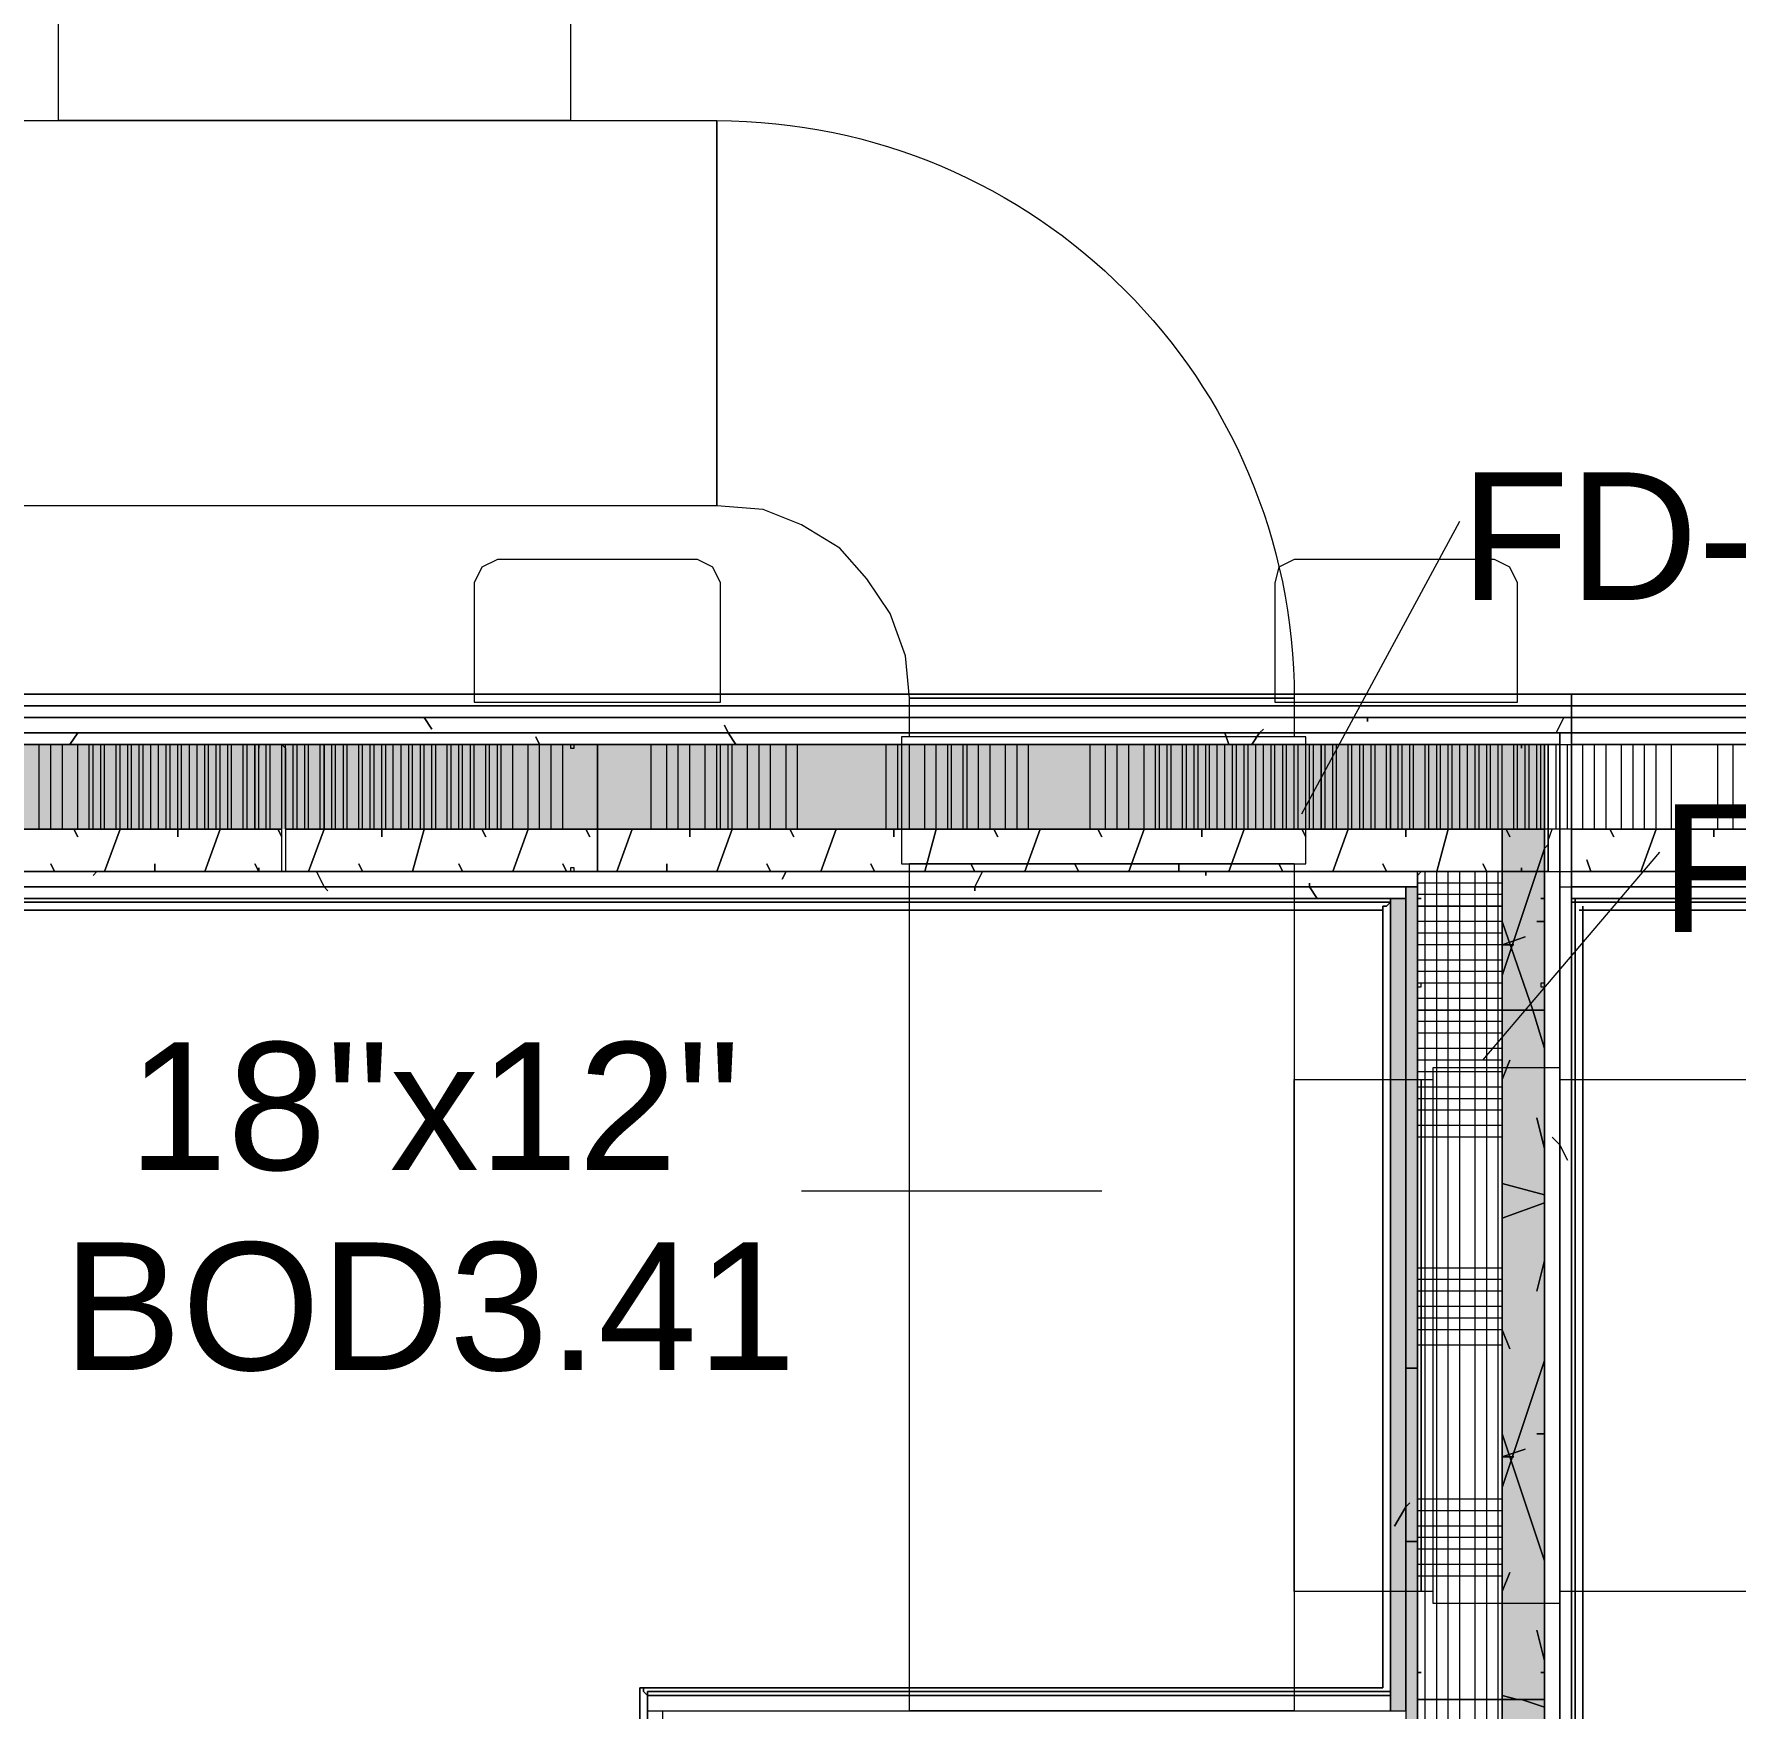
# Model space of a CAD drawing. Header units: metres. Extents: x -2 to 237, y -8 to 52.
# Drawn here: x 10.892 to 12.92, y 25.183 to 27.178 of the extents above; entities that cross this region are included whole.
import ezdxf

# ---------------------------------------------------------------- set-up
doc = ezdxf.new("R2010")
doc.units = ezdxf.units.M
doc.layers.add('HVAC - Ductos', color=5, linetype='Continuous', lineweight=0)
doc.layers.add('PDF2_Text', color=7, linetype='Continuous', lineweight=0)
doc.layers.add('PDF2_Geometry', color=7, linetype='Continuous', lineweight=0, true_color=0xaaaaaa)
doc.layers.add('PDF2_Solid Fills', color=7, linetype='Continuous', lineweight=0, true_color=0xffffff)
doc.styles.add('PDF Helvetica', font='')
doc.styles.get('PDF Helvetica').set_extended_font_data('Helvetica')

msp = doc.modelspace()

# ---------------------------------------------------------------- hatches: boundary and pattern name
at = {"layer": 'PDF2_Solid Fills', "lineweight": 0, "transparency": 33554559}
for points in [[(4.6336, 26.2305), (12.6916, 26.2305), (12.6916, 26.3314), (4.6336, 26.3314)], [(4.6336, 26.2305), (12.6916, 26.2305), (12.6916, 26.3314), (4.6336, 26.3314)], [(12.6412, 23.4512), (12.6917, 23.4512), (12.6917, 26.2305), (12.6412, 26.2305), (12.6412, 23.9649), (12.6458, 23.9649), (12.6412, 23.5521)]]:
    msp.add_hatch(color=256, dxfattribs=at).paths.add_polyline_path(points)
h = msp.add_hatch(color=256, dxfattribs=at)
h.paths.add_polyline_path([(12.5403, 25.1665), (12.5403, 26.1617), (12.5266, 26.1617), (12.5266, 25.1665)])
h.paths.add_polyline_path([(12.5403, 25.0381), (12.5266, 25.0381), (12.5266, 23.5705), (12.5403, 23.5705)])
h = msp.add_hatch(color=256, dxfattribs=at)
h.paths.add_polyline_path([(12.5082, 25.1803), (12.5265, 25.1803), (12.5265, 26.148), (12.5082, 26.148)])
h.paths.add_polyline_path([(12.5265, 25.0381), (12.5128, 25.0381), (12.5082, 25.0152), (12.5082, 23.5888), (12.5265, 23.5888)])

# ---------------------------------------------------------------- linework, layer by layer
at = {"layer": 'HVAC - Ductos', "lineweight": 0}
for points in [[(6.1791, 31.2204), (10.7654, 31.2204), (10.7654, 31.8303), (10.7654, 31.2204), (10.926, 31.2204), (10.926, 31.8303), (10.9214, 31.8303), (10.9214, 31.8946), (11.5313, 31.8946), (11.5313, 27.2257), (11.5313, 27.0744), (10.9214, 27.0744), (10.9214, 27.2257), (11.5313, 27.2257), (10.9214, 27.2257), (10.9214, 31.2204), (10.926, 31.2204), (10.926, 31.8303), (10.7654, 31.8303), (6.1791, 31.8303)], [(12.4027, 26.2488), (12.5907, 26.5974)], [(11.935, 26.3405), (11.935, 26.3865), (12.3935, 26.3865), (12.3935, 26.3405)], [(12.6183, 25.9553), (12.8292, 26.203)], [(11.935, 26.1892), (12.3935, 26.1892), (11.935, 26.1892)], [(12.1642, 25.7994), (11.8065, 25.7994)]]:
    msp.add_lwpolyline(points, dxfattribs=at)
for points in [[(11.7056, 26.6157), (7.3303, 26.6157), (7.3303, 27.0744), (11.7056, 27.0744)], [(12.4073, 26.3405), (11.9258, 26.3405), (11.9258, 26.1892), (12.4073, 26.1892)], [(12.3935, 26.1892), (12.3935, 25.1803), (11.935, 25.1803), (11.935, 26.1892)], [(12.3935, 25.9324), (12.5449, 25.9324), (12.5449, 25.3224), (12.3935, 25.3224)], [(12.5586, 25.3224), (12.5449, 25.3224), (12.5449, 25.9324), (12.5586, 25.9324)], [(12.71, 25.3086), (12.71, 25.9461), (12.5586, 25.9461), (12.5586, 25.3086)], [(14.8426, 25.3224), (12.71, 25.3224), (12.71, 25.9324), (14.8426, 25.9324)]]:
    msp.add_lwpolyline(points, close=True, dxfattribs=at)
msp.add_lwpolyline([(12.3935, 26.3865), (11.935, 26.3865), (11.9304, 26.4369), (11.912, 26.4873), (11.8844, 26.5286), (11.8524, 26.5653), (11.8065, 26.5928), (11.7607, 26.6111), (11.7056, 26.6157), (11.7056, 27.0744, -0.413371)], format="xyb", close=True, dxfattribs=at)
at = {"layer": 'PDF2_Geometry', "lineweight": 0}
for points in [[(4.4639, 26.148), (4.4593, 26.148), (4.4639, 26.148), (12.5266, 26.148), (12.5266, 26.1617), (4.4639, 26.1617), (4.4639, 26.18), (4.4639, 31.1699), (4.4639, 33.353), (4.4639, 33.5364), (4.4639, 33.5547), (5.5692, 33.5547), (5.7985, 33.5547)], [(17.1312, 33.5685), (15.1407, 33.5685), (14.251, 33.5685), (6.2571, 33.5685), (6.2571, 33.353), (14.251, 33.353), (14.9252, 33.353), (14.9252, 32.7292), (14.9252, 31.5139), (13.3154, 31.5139), (13.3154, 31.2983), (13.3154, 27.9687), (13.3154, 27.7532), (14.9252, 27.7532), (14.9252, 26.3635), (12.7237, 26.3635), (4.6611, 26.3635), (4.6611, 31.1699), (4.6336, 31.1699), (4.4822, 31.1699), (4.6336, 31.1699), (4.6611, 31.1699), (4.6611, 33.353), (5.5416, 33.353)], [(5.7985, 33.3713), (5.5692, 33.3713), (4.6473, 33.3713), (4.6473, 33.353), (4.6473, 31.1699), (4.6473, 26.3451), (4.6611, 26.3451), (12.6917, 26.3451), (12.71, 26.3451)], [(12.7237, 26.3635), (13.4484, 26.3635), (12.7237, 26.3635), (14.9252, 26.3635), (14.9389, 26.3635), (14.9389, 27.7715), (14.9252, 27.7715), (13.3337, 27.7715), (13.3337, 27.7852), (13.3337, 27.9687), (13.3337, 31.2983), (13.3337, 31.4818), (13.3337, 31.4956), (14.9252, 31.4956), (14.9389, 31.4956), (14.9389, 32.7292), (14.9389, 33.353), (14.9389, 33.3713), (14.251, 33.3713), (6.2571, 33.3713)], [(4.6611, 26.3314), (12.6917, 26.3314), (12.6917, 26.18), (12.6917, 23.4008), (12.71, 23.4008), (12.71, 26.3314), (12.6962, 26.3314), (12.71, 26.3314), (12.7237, 26.3314), (14.9252, 26.3314), (14.9573, 26.3314), (15.0077, 26.3314), (15.0077, 26.3635), (15.0077, 26.4552), (15.0077, 26.8588), (15.0077, 27.267), (15.0077, 27.6706), (15.0077, 27.8357), (14.9573, 27.8357), (14.9389, 27.8357), (14.9252, 27.8357), (14.8243, 27.8357), (14.8243, 27.9366)], [(6.6607, 26.3773), (12.7237, 26.3773), (6.6607, 26.3773), (12.7237, 26.3773), (6.6607, 26.3773), (12.7237, 26.3773), (6.6607, 26.3773), (12.7237, 26.3773), (12.7237, 26.3819), (12.7237, 26.3865), (12.7237, 26.3911), (12.7237, 26.3865), (12.7237, 26.3819), (12.7237, 26.3773), (13.4438, 26.3773), (12.7237, 26.3773), (13.4438, 26.3773), (12.7237, 26.3773), (13.4438, 26.3773), (12.7237, 26.3773), (13.4438, 26.3773), (12.7237, 26.3773), (13.4438, 26.3773), (12.7237, 26.3773), (13.4438, 26.3773), (12.7237, 26.3773), (13.4438, 26.3773), (12.7237, 26.3773), (10.7425, 26.3773), (12.7237, 26.3773), (10.7425, 26.3773), (12.7237, 26.3773), (10.7425, 26.3773), (12.7237, 26.3773), (12.7237, 26.3635), (6.6607, 26.3635), (12.7237, 26.3635), (12.6962, 26.3635), (12.7237, 26.3635), (12.71, 26.3635), (12.6917, 26.3635), (4.6611, 26.3635)], [(12.7237, 26.3635), (12.7237, 26.3773), (6.6607, 26.3773)], [(12.7237, 26.3635), (4.6611, 26.3635), (12.7237, 26.3635)], [(14.9252, 26.3635), (13.8382, 26.3635), (14.9252, 26.3635), (14.9389, 26.3635), (14.9389, 26.3451), (14.9252, 26.3451), (12.7237, 26.3451)], [(12.7237, 23.3732), (12.7237, 26.3635), (12.7237, 23.3732)], [(12.7237, 26.3635), (15.1407, 26.3635), (12.7237, 26.3635)], [(12.6412, 24.7813), (12.6412, 24.373), (12.6412, 23.9649), (12.6412, 23.5567), (12.6412, 23.5888), (12.6412, 23.9649), (12.6412, 24.373), (12.6412, 24.7813), (12.6412, 24.373), (12.6412, 23.9649), (12.6412, 23.5521), (12.6412, 23.4512), (12.6917, 23.4512), (12.6917, 26.18), (12.6917, 26.2305), (12.6412, 26.2305), (11.5634, 26.2305), (11.1919, 26.2305), (11.5634, 26.2305), (12.6917, 26.2305), (12.6917, 26.3314), (4.6336, 26.3314), (4.6336, 26.2305), (4.6336, 26.3314)], [(10.0683, 26.2305), (10.4398, 26.2305), (10.8159, 26.2305), (11.1874, 26.2305), (10.8159, 26.2305), (10.4398, 26.2305), (10.0683, 26.2305), (10.4398, 26.2305), (10.8159, 26.2305), (11.1874, 26.2305), (11.1874, 26.3314)], [(10.8984, 26.2305), (10.8984, 26.3314)], [(10.9122, 26.2305), (10.9122, 26.3314)], [(10.926, 26.2305), (10.926, 26.3314)], [(10.9443, 26.2305), (10.9443, 26.3314)], [(10.958, 26.2305), (10.958, 26.3314)], [(10.9626, 26.2305), (10.9626, 26.3314)], [(10.9718, 26.2305), (10.9718, 26.3314)], [(10.9764, 26.2305), (10.9764, 26.3314)], [(10.9902, 26.2305), (10.9902, 26.3314)], [(10.9948, 26.2305), (10.9948, 26.3314)], [(11.0039, 26.2305), (11.0039, 26.3314)], [(11.0085, 26.2305), (11.0085, 26.3314)], [(11.0177, 26.2305), (11.0177, 26.3314)], [(11.0222, 26.2305), (11.0222, 26.3314)], [(11.0314, 26.2305), (11.0314, 26.3314)], [(11.0406, 26.2305), (11.0406, 26.3314)], [(11.0497, 26.2305), (11.0497, 26.3314)], [(11.0543, 26.2305), (11.0543, 26.3314)], [(11.0635, 26.2305), (11.0635, 26.3314)], [(11.0681, 26.2305), (11.0681, 26.3314)], [(11.0773, 26.2305), (11.0773, 26.3314)], [(11.0865, 26.2305), (11.0865, 26.3314)], [(11.0957, 26.2305), (11.0957, 26.3314)], [(11.1002, 26.2305), (11.1002, 26.3314)], [(11.1094, 26.2305), (11.1094, 26.3314)], [(11.1139, 26.2305), (11.1139, 26.3314)], [(11.1231, 26.2305), (11.1231, 26.3314)], [(11.1277, 26.2305), (11.1277, 26.3314)], [(11.1415, 26.2305), (11.1415, 26.3314)], [(11.1461, 26.2305), (11.1461, 26.3314)], [(11.1599, 26.2305), (11.1599, 26.3314)], [(11.169, 26.2305), (11.169, 26.3314)], [(11.1736, 26.2305), (11.1736, 26.3314)], [(13.0631, 26.2305), (12.7237, 26.2305), (12.6962, 26.2305), (12.6917, 26.2305), (12.6412, 26.2305), (11.5634, 26.2305), (11.1919, 26.2305), (11.1919, 26.3314)], [(11.2011, 26.2305), (11.2011, 26.3314)], [(11.2057, 26.2305), (11.2057, 26.3314)], [(11.2148, 26.2305), (11.2148, 26.3314)], [(11.2194, 26.2305), (11.2194, 26.3314)], [(11.2332, 26.2305), (11.2332, 26.3314)], [(11.247, 26.2305), (11.247, 26.3314)], [(11.2516, 26.2305), (11.2516, 26.3314)], [(11.2608, 26.2305), (11.2608, 26.3314)], [(11.2653, 26.2305), (11.2653, 26.3314)], [(11.2791, 26.2305), (11.2791, 26.3314)], [(11.2836, 26.2305), (11.2836, 26.3314)], [(11.2928, 26.2305), (11.2928, 26.3314)], [(11.2974, 26.2305), (11.2974, 26.3314)], [(11.3066, 26.2305), (11.3066, 26.3314)], [(11.3112, 26.2305), (11.3112, 26.3314)], [(11.3203, 26.2305), (11.3203, 26.3314)], [(11.3295, 26.2305), (11.3295, 26.3314)], [(11.3387, 26.2305), (11.3387, 26.3314)], [(11.3433, 26.2305), (11.3433, 26.3314)], [(11.3525, 26.2305), (11.3525, 26.3314)], [(11.3571, 26.2305), (11.3571, 26.3314)], [(11.3662, 26.2305), (11.3662, 26.3314)], [(11.3708, 26.2305), (11.3708, 26.3314)], [(11.3846, 26.2305), (11.3846, 26.3314)], [(11.3891, 26.2305), (11.3891, 26.3314)], [(11.3983, 26.2305), (11.3983, 26.3314)], [(11.4029, 26.2305), (11.4029, 26.3314)], [(11.4121, 26.2305), (11.4121, 26.3314)], [(11.4167, 26.2305), (11.4167, 26.3314)], [(11.4305, 26.2305), (11.4305, 26.3314)], [(11.435, 26.2305), (11.435, 26.3314)], [(11.4442, 26.2305), (11.4442, 26.3314)], [(11.4488, 26.2305), (11.4488, 26.3314)], [(11.4625, 26.2305), (11.4625, 26.3314)], [(11.4809, 26.2305), (11.4809, 26.3314)], [(11.4946, 26.2305), (11.4946, 26.3314)], [(11.5084, 26.2305), (11.5084, 26.3314)], [(11.5222, 26.2305), (11.5222, 26.3314)], [(11.6276, 26.2305), (11.6276, 26.3314)], [(11.646, 26.2305), (11.646, 26.3314)], [(11.6598, 26.2305), (11.6598, 26.3314)], [(11.6735, 26.2305), (11.6735, 26.3314)], [(11.6919, 26.2305), (11.6919, 26.3314)], [(11.7056, 26.2305), (11.7056, 26.3314)], [(11.7102, 26.2305), (11.7102, 26.3314)], [(11.7193, 26.2305), (11.7193, 26.3314)], [(11.7239, 26.2305), (11.7239, 26.3314)], [(11.7423, 26.2305), (11.7423, 26.3314)], [(11.7561, 26.2305), (11.7561, 26.3314)], [(11.7698, 26.2305), (11.7698, 26.3314)], [(11.7881, 26.2305), (11.7881, 26.3314)], [(11.8019, 26.2305), (11.8019, 26.3314)], [(11.9074, 26.2305), (11.9074, 26.3314)], [(11.9212, 26.2305), (11.9212, 26.3314)], [(11.935, 26.2305), (11.935, 26.3314)], [(11.9533, 26.2305), (11.9533, 26.3314)], [(11.967, 26.2305), (11.967, 26.3314)], [(11.9808, 26.2305), (11.9808, 26.3314)], [(11.9854, 26.2305), (11.9854, 26.3314)], [(11.9991, 26.2305), (11.9991, 26.3314)], [(12.0037, 26.2305), (12.0037, 26.3314)], [(12.0175, 26.2305), (12.0175, 26.3314)], [(12.0312, 26.2305), (12.0312, 26.3314)], [(12.0495, 26.2305), (12.0495, 26.3314)], [(12.0633, 26.2305), (12.0633, 26.3314)], [(12.0771, 26.2305), (12.0771, 26.3314)], [(12.1504, 26.2305), (12.1504, 26.3314)], [(12.1688, 26.2305), (12.1688, 26.3314)], [(12.1826, 26.2305), (12.1826, 26.3314)], [(12.1964, 26.2305), (12.1964, 26.3314)], [(12.2147, 26.2305), (12.2147, 26.3314)], [(12.2284, 26.2305), (12.2284, 26.3314)], [(12.233, 26.2305), (12.233, 26.3314)], [(12.2422, 26.2305), (12.2422, 26.3314)], [(12.2468, 26.2305), (12.2468, 26.3314)], [(12.2606, 26.2305), (12.2606, 26.3314)], [(12.2651, 26.2305), (12.2651, 26.3314)], [(12.2743, 26.2305), (12.2743, 26.3314)], [(12.2789, 26.2305), (12.2789, 26.3314)], [(12.2881, 26.2305), (12.2881, 26.3314)], [(12.2926, 26.2305), (12.2926, 26.3314)], [(12.3018, 26.2305), (12.3018, 26.3314)], [(12.311, 26.2305), (12.311, 26.3314)], [(12.3201, 26.2305), (12.3201, 26.3314)], [(12.3247, 26.2305), (12.3247, 26.3314)], [(12.3339, 26.2305), (12.3339, 26.3314)], [(12.3385, 26.2305), (12.3385, 26.3314)], [(12.3477, 26.2305), (12.3477, 26.3314)], [(12.3569, 26.2305), (12.3569, 26.3314)], [(12.3661, 26.2305), (12.3661, 26.3314)], [(12.3706, 26.2305), (12.3706, 26.3314)], [(12.3798, 26.2305), (12.3798, 26.3314)], [(12.3844, 26.2305), (12.3844, 26.3314)], [(12.3935, 26.2305), (12.3935, 26.3314)], [(12.3981, 26.2305), (12.3981, 26.3314)], [(12.4119, 26.2305), (12.4119, 26.3314)], [(12.4165, 26.2305), (12.4165, 26.3314)], [(12.4302, 26.2305), (12.4302, 26.3314)], [(12.4394, 26.2305), (12.4394, 26.3314)], [(12.444, 26.2305), (12.444, 26.3314)], [(12.4578, 26.2305), (12.4578, 26.3314)], [(12.4623, 26.2305), (12.4623, 26.3314)], [(12.4715, 26.2305), (12.4715, 26.3314)], [(12.4761, 26.2305), (12.4761, 26.3314)], [(12.4853, 26.2305), (12.4853, 26.3314)], [(12.4898, 26.2305), (12.4898, 26.3314)], [(12.5036, 26.2305), (12.5036, 26.3314)], [(12.5174, 26.2305), (12.5174, 26.3314)], [(12.522, 26.2305), (12.522, 26.3314)], [(12.5312, 26.2305), (12.5312, 26.3314)], [(12.5357, 26.2305), (12.5357, 26.3314)], [(12.5495, 26.2305), (12.5495, 26.3314)], [(12.554, 26.2305), (12.554, 26.3314)], [(12.5632, 26.2305), (12.5632, 26.3314)], [(12.5678, 26.2305), (12.5678, 26.3314)], [(12.577, 26.2305), (12.577, 26.3314)], [(12.5816, 26.2305), (12.5816, 26.3314)], [(12.5907, 26.2305), (12.5907, 26.3314)], [(12.5999, 26.2305), (12.5999, 26.3314)], [(12.6091, 26.2305), (12.6091, 26.3314)], [(12.6137, 26.2305), (12.6137, 26.3314)], [(12.6229, 26.2305), (12.6229, 26.3314)], [(12.6275, 26.2305), (12.6275, 26.3314)], [(12.6366, 26.2305), (12.6366, 26.3314)], [(12.6917, 26.2305), (12.6412, 26.2305), (12.6412, 26.3314)], [(12.655, 26.2305), (12.655, 26.3314)], [(12.6595, 26.2305), (12.6595, 26.3314)], [(12.6687, 26.2305), (12.6687, 26.3314)], [(12.6733, 26.2305), (12.6733, 26.3314)], [(12.6825, 26.2305), (12.6825, 26.3314)], [(12.6871, 26.2305), (12.6871, 26.3314)], [(12.7054, 26.2305), (12.7054, 26.3314)], [(12.7192, 26.2305), (12.7192, 26.3314)], [(15.0582, 26.3314), (12.7237, 26.3314), (12.7237, 26.2305), (13.0631, 26.2305)], [(12.7375, 26.2305), (12.7375, 26.3314)], [(12.7513, 26.2305), (12.7513, 26.3314)], [(12.765, 26.2305), (12.765, 26.3314)], [(12.7834, 26.2305), (12.7834, 26.3314)], [(12.7971, 26.2305), (12.7971, 26.3314)], [(12.8109, 26.2305), (12.8109, 26.3314)], [(12.8246, 26.2305), (12.8246, 26.3314)], [(12.843, 26.2305), (12.843, 26.3314)], [(12.898, 26.2305), (12.898, 26.3314)], [(12.9164, 26.2305), (12.9164, 26.3314)], [(12.6412, 24.7858), (12.6412, 25.194), (12.6412, 26.0149), (12.6412, 26.18), (12.6412, 26.2305)], [(13.0631, 26.2305), (12.7237, 26.2305), (12.7237, 26.18), (14.9573, 26.18)], [(12.5449, 26.18), (4.5831, 26.18)], [(4.6611, 26.18), (12.5403, 26.18), (12.5403, 26.1617), (12.5403, 26.148), (12.5403, 25.1665), (12.5403, 25.1161), (12.5403, 25.0381), (12.5403, 23.5888), (12.5403, 23.5705), (12.5403, 23.5567), (11.7836, 23.5567), (11.7056, 23.5567), (11.6552, 23.5567), (11.6552, 23.5705), (11.6552, 23.5888), (11.6552, 25.0152), (11.6552, 25.1161), (11.6552, 25.1665), (12.5082, 25.1665), (12.5266, 25.1665), (12.5403, 25.1665), (12.5403, 25.1161)], [(12.5403, 26.18), (12.5403, 23.5567), (12.6412, 23.5567)], [(12.5495, 24.7858), (12.5495, 25.194), (12.5495, 26.0149), (12.5495, 26.18)], [(12.5632, 24.7858), (12.5632, 25.194), (12.5632, 26.0149), (12.5632, 26.18)], [(12.577, 24.7858), (12.577, 25.194), (12.577, 26.0149), (12.577, 26.18)], [(12.5907, 24.7858), (12.5907, 25.194), (12.5907, 26.0149), (12.5907, 26.18)], [(12.6091, 23.5567), (12.6091, 23.9649), (12.6091, 24.373), (12.6091, 24.7858), (12.6091, 25.194), (12.6091, 26.0149), (12.6091, 26.18)], [(12.6229, 24.7858), (12.6229, 25.194), (12.6229, 26.0149), (12.6229, 26.18)], [(12.6366, 24.7858), (12.6366, 25.194), (12.6366, 26.0149), (12.6366, 26.18)], [(12.6917, 26.18), (12.6917, 26.148), (12.6917, 23.5888), (12.6917, 23.5567)], [(12.6962, 26.18), (12.71, 26.18), (12.7237, 26.18), (14.9252, 26.18)], [(14.9252, 26.148), (12.7237, 26.148), (12.7237, 26.1617), (12.7237, 26.148), (12.7237, 26.1754), (12.7237, 26.148), (12.7237, 23.5888), (12.7237, 23.5567), (12.7237, 23.4008), (12.7237, 23.3686), (12.7237, 23.4008)], [(4.6473, 23.5705), (11.6414, 23.5705), (11.6414, 23.5842), (11.6414, 23.5888), (11.6414, 25.0152), (11.6414, 25.1665), (11.6414, 25.1803), (12.5082, 25.1803), (12.5266, 25.1803), (12.5266, 26.148), (12.5266, 26.1617), (4.6611, 26.1617)], [(12.6412, 26.1663), (12.5403, 26.1663)], [(14.2189, 23.5842), (12.7237, 23.5842), (12.7237, 23.5705), (12.71, 23.5705), (12.71, 23.5888), (12.71, 26.148), (12.71, 26.1617), (12.7237, 26.1617), (14.9252, 26.1617)], [(11.623, 25.1803), (11.623, 25.1986), (11.623, 23.5888), (11.623, 25.2032), (11.623, 25.1986), (12.5082, 25.1986), (11.623, 25.1986), (12.5082, 25.1986), (11.623, 25.1986), (12.5082, 25.1986), (12.5082, 26.148), (12.5082, 25.1986), (12.5082, 26.1434), (12.5082, 25.1986), (12.5082, 26.148), (4.4593, 26.148), (12.5082, 26.148), (4.6657, 26.148)], [(4.6657, 26.148), (12.5082, 26.148), (4.6611, 26.148)], [(4.6749, 26.1342), (12.499, 26.1342), (12.499, 26.1388), (12.5036, 26.1388), (12.5082, 26.1434), (12.5082, 26.148), (4.6657, 26.148)], [(4.6657, 26.1434), (12.5082, 26.1434), (4.6657, 26.1434), (12.5082, 26.1434), (4.6657, 26.1434)], [(4.6749, 26.1342), (12.499, 26.1342), (12.499, 25.2078), (12.499, 26.1342), (12.499, 25.2078), (12.499, 26.1342), (4.6749, 26.1342)], [(12.499, 26.1342), (12.499, 26.1388), (12.5036, 26.1388), (12.5082, 26.1434), (12.5082, 26.148)], [(12.499, 26.1342), (12.499, 26.1388), (12.5036, 26.1388), (12.5082, 26.1434), (12.5082, 26.148)], [(12.5082, 25.1986), (12.5082, 26.148)], [(12.5082, 25.1986), (12.5082, 26.148)], [(12.5082, 26.148), (12.5082, 25.1986), (12.5082, 26.148)], [(12.5082, 26.1434), (12.5082, 25.1986)], [(12.5082, 26.1434), (12.5082, 25.1986)], [(12.6412, 26.1525), (12.5403, 26.1525)], [(14.9252, 26.148), (12.7237, 26.148), (14.9252, 26.148)], [(12.7237, 23.5842), (12.7237, 23.5888), (12.7237, 26.148), (12.7237, 23.5888), (14.1822, 23.5888), (12.7237, 23.5888)], [(12.7237, 26.148), (14.9252, 26.148), (12.7237, 26.148)], [(14.9114, 26.1342), (12.7329, 26.1342), (14.9114, 26.1342)], [(14.9114, 26.0333), (14.9114, 26.1342), (14.9114, 26.0333), (14.9114, 26.1342), (12.7375, 26.1342), (12.7375, 23.598), (12.7375, 26.1388), (12.7375, 23.598), (14.1684, 23.598), (12.7375, 23.598), (12.7375, 26.1342), (14.9114, 26.1342), (14.916, 26.1388), (14.9206, 26.1434), (14.9252, 26.148), (14.9252, 26.0745)], [(12.6412, 26.1204), (12.5403, 26.1204)], [(12.6412, 26.1067), (12.5403, 26.1067)], [(12.6412, 26.0929), (12.5403, 26.0929)], [(12.6412, 26.0745), (12.5403, 26.0745)], [(12.6412, 26.0608), (12.5403, 26.0608)], [(12.6412, 26.0471), (12.5403, 26.0471)], [(12.6412, 26.0287), (12.5403, 26.0287)], [(12.6412, 26.0149), (12.5403, 26.0149)], [(12.6412, 26.0012), (12.5403, 26.0012)], [(12.6412, 25.9874), (12.5403, 25.9874)], [(12.6412, 25.9691), (12.5403, 25.9691)], [(12.6412, 25.9553), (12.5403, 25.9553)], [(12.6412, 25.9416), (12.5403, 25.9416)], [(12.6412, 25.9232), (12.5403, 25.9232)], [(12.6412, 25.9094), (12.5403, 25.9094)], [(12.6412, 25.8957), (12.5403, 25.8957)], [(12.6412, 25.8774), (12.5403, 25.8774)], [(12.6412, 25.8636), (12.5403, 25.8636)], [(12.6412, 25.7077), (12.5403, 25.7077)], [(12.6412, 25.6939), (12.5403, 25.6939)], [(12.6412, 25.6801), (12.5403, 25.6801)], [(12.6412, 25.6618), (12.5403, 25.6618)], [(12.6412, 25.648), (12.5403, 25.648)], [(12.6412, 25.6343), (12.5403, 25.6343)], [(12.6412, 25.616), (12.5403, 25.616)], [(12.6412, 25.4325), (12.5403, 25.4325)], [(12.6412, 25.4187), (12.5403, 25.4187)], [(12.6412, 25.4004), (12.5403, 25.4004)], [(12.6412, 25.3866), (12.5403, 25.3866)], [(12.6412, 25.3729), (12.5403, 25.3729)], [(12.6412, 25.3545), (12.5403, 25.3545)], [(12.6412, 25.3408), (12.5403, 25.3408)], [(11.623, 23.5888), (11.623, 25.1986), (11.623, 23.5888), (11.623, 25.2032), (11.623, 25.1986), (11.6185, 25.2032), (11.6185, 25.2078), (11.6139, 25.2078), (12.499, 25.2078), (11.6139, 25.2078), (11.6139, 23.598), (11.6139, 25.2078), (11.6139, 23.598), (11.6139, 25.2078), (12.499, 25.2078), (11.6139, 25.2078), (11.6185, 25.2078), (11.6185, 25.2032), (11.623, 25.1986), (11.623, 25.1803)], [(11.623, 23.5888), (11.623, 25.1986), (11.623, 25.2032), (12.5082, 25.2032), (11.623, 25.2032), (11.623, 25.1986), (11.623, 23.5888), (11.623, 25.1986), (11.623, 25.1803)], [(11.623, 23.5888), (11.623, 25.1986), (11.623, 23.5888)]]:
    msp.add_lwpolyline(points, dxfattribs=at)
for points in [[(11.7102, 26.524), (11.701, 26.5424), (11.6827, 26.5516), (11.4442, 26.5516), (11.4259, 26.5424), (11.4167, 26.524), (11.4167, 26.3819), (11.7102, 26.3819)], [(12.6595, 26.524), (12.6504, 26.5424), (12.632, 26.5516), (12.3935, 26.5516), (12.3752, 26.5424), (12.3706, 26.524), (12.3706, 26.3819), (12.6595, 26.3819)], [(12.7237, 26.3911), (13.4438, 26.3911), (12.7237, 26.3911), (10.7425, 26.3911)], [(4.6611, 26.3451), (12.7237, 26.3451), (12.7237, 26.3635), (4.6611, 26.3635)], [(12.4302, 26.3635), (11.8982, 26.3635)], [(12.6962, 26.3635), (12.7237, 26.3635)], [(12.7237, 26.3314), (12.7237, 26.3635)], [(12.7237, 26.3635), (12.7237, 26.3451), (15.1224, 26.3451), (15.1224, 26.3635)], [(12.71, 26.3451), (4.6473, 26.3451), (4.6473, 26.3314), (12.71, 26.3314)], [(12.71, 26.3451), (12.71, 23.387), (12.7237, 23.387), (12.7237, 26.3451)], [(12.7237, 26.3451), (12.7237, 26.3314), (15.1086, 26.3314), (15.1086, 26.3451)], [(11.1553, 26.3314), (11.1553, 26.2305)], [(11.1599, 26.3268), (11.1599, 26.3314)], [(11.1874, 26.3314), (11.1919, 26.3268), (11.1919, 26.18), (11.1874, 26.18), (11.1599, 26.18), (11.1599, 26.1846), (11.1599, 26.18), (11.1874, 26.18), (11.1874, 26.3268), (11.1874, 26.3314), (11.1599, 26.3314)], [(11.2378, 26.3314), (11.2378, 26.2305)], [(11.5313, 26.18), (11.5634, 26.18), (11.5634, 26.3268), (11.5634, 26.3314), (11.5313, 26.3314), (11.5313, 26.3268), (11.5359, 26.3268), (11.5359, 26.3314), (11.5634, 26.3314), (11.5634, 26.3268), (11.5634, 26.18), (11.5359, 26.18), (11.5359, 26.1846), (11.5313, 26.1846)], [(12.4256, 26.3314), (12.4256, 26.2305)], [(12.5082, 26.3314), (12.5082, 26.2305)], [(12.6641, 26.18), (12.6962, 26.18), (12.6962, 26.3268), (12.6962, 26.3314), (12.6641, 26.3314), (12.6641, 26.3268), (12.6641, 26.3314), (12.6962, 26.3314), (12.6962, 26.3268), (12.6962, 26.18), (12.6641, 26.18), (12.6641, 26.1846)], [(12.6412, 24.7858), (12.6412, 25.194), (12.6412, 26.0149), (12.6412, 26.18), (12.6412, 26.2305), (12.6412, 26.18), (12.6412, 26.148), (12.6412, 26.0149), (12.6412, 25.194)], [(12.5403, 26.18), (4.4776, 26.18), (4.4776, 26.1617), (12.5403, 26.1617)], [(12.6917, 26.148), (12.6917, 26.1754), (12.6917, 26.18), (12.5449, 26.18), (12.5403, 26.18), (12.5403, 26.1754), (12.5403, 26.148), (12.5449, 26.148), (12.5403, 26.148), (12.5403, 26.1754), (12.5449, 26.18), (12.6917, 26.18), (12.6917, 26.1754), (12.6917, 26.148), (12.6871, 26.148)], [(12.7237, 26.18), (12.7237, 26.1617), (14.9389, 26.1617), (14.9389, 26.18)], [(12.5403, 25.1665), (12.5403, 26.1617), (12.5266, 26.1617), (12.5266, 25.1665)], [(12.7237, 26.1617), (12.7237, 26.148), (14.9252, 26.148), (14.9252, 26.1617)], [(12.499, 26.1342), (4.6749, 26.1342), (4.6749, 26.1388), (4.6703, 26.1388), (4.6657, 26.1434), (4.6657, 26.148), (4.6657, 23.5888), (4.6657, 26.148), (12.5082, 26.148), (12.5082, 26.1434), (12.5036, 26.1388), (12.499, 26.1388)], [(11.623, 23.5888), (4.6657, 23.5888), (4.6657, 26.148), (12.5082, 26.148), (12.5082, 25.1986), (11.623, 25.1986), (11.623, 25.0152)], [(11.8982, 26.148), (12.4302, 26.148)], [(12.5082, 26.148), (12.5082, 25.1803), (12.5266, 25.1803), (12.5266, 26.148)], [(12.5403, 26.1388), (12.6412, 26.1388)], [(12.7237, 26.148), (14.9252, 26.148), (14.9252, 23.5888), (14.2189, 23.5888), (12.7237, 23.5888)], [(12.7237, 26.1434), (14.9206, 26.1434)], [(12.7237, 26.1434), (14.9206, 26.1434)], [(12.7283, 23.5888), (14.1547, 23.5888), (12.7283, 23.5888), (12.7283, 26.148), (12.7283, 23.5888), (12.7283, 26.148)], [(14.8839, 26.148), (12.7467, 26.148)], [(12.7237, 26.0745), (12.7237, 23.6576)], [(12.5403, 26.0471), (12.5403, 26.0149), (12.5449, 26.0149), (12.6917, 26.0149), (12.6917, 26.0471), (12.6871, 26.0471), (12.6871, 26.0425), (12.6917, 26.0425), (12.6917, 26.0149), (12.5449, 26.0149), (12.5403, 26.0149), (12.5403, 26.0425), (12.5449, 26.0425), (12.5449, 26.0471)], [(12.5082, 25.2995), (12.5082, 25.9553)], [(12.7237, 25.9553), (12.7237, 25.2995)], [(12.5403, 25.2261), (12.5403, 25.194), (12.5449, 25.194), (12.6917, 25.194), (12.6917, 25.2261), (12.6871, 25.2261), (12.6917, 25.2261), (12.6917, 25.194), (12.5449, 25.194), (12.5403, 25.194), (12.5403, 25.2261), (12.5449, 25.2261)], [(11.623, 25.1986), (11.6185, 25.2032), (11.6185, 25.2078), (11.6139, 25.2078), (11.6185, 25.2078), (11.6185, 25.2032), (11.623, 25.1986), (11.623, 25.1894)], [(12.5082, 25.1986), (11.623, 25.1986)], [(12.5082, 25.1986), (11.623, 25.1986), (11.623, 25.1803), (12.5082, 25.1803), (12.5082, 25.1986), (11.623, 25.1986)], [(11.8386, 25.1986), (12.4944, 25.1986)]]:
    msp.add_lwpolyline(points, close=True, dxfattribs=at)
at = {"layer": 'PDF2_Geometry', "color": 254, "lineweight": 0, "true_color": 0xeaeaea}
for points in [[(11.3571, 26.3635), (11.3662, 26.3497)], [(12.4807, 26.3589), (12.4807, 26.3635)], [(12.7054, 26.3451), (12.7146, 26.3635)], [(10.9351, 26.3314), (10.9443, 26.3451)], [(11.49, 26.3405), (11.4946, 26.3314)], [(11.7193, 26.3451), (11.7285, 26.3314), (11.7193, 26.3451), (11.7147, 26.3543)], [(12.311, 26.3451), (12.3155, 26.3314)], [(12.3431, 26.3314), (12.3523, 26.3451), (12.3569, 26.3497), (12.3523, 26.3451)], [(10.9626, 26.1754), (10.9672, 26.18)], [(11.2286, 26.18), (11.2378, 26.1617), (11.2424, 26.1571), (11.2378, 26.1617)], [(11.7836, 26.1708), (11.7881, 26.18)], [(12.0129, 26.1617), (12.0221, 26.18), (12.0129, 26.1617), (12.0129, 26.1571)], [(12.2881, 26.18), (12.2881, 26.1754)], [(12.4119, 26.1663), (12.4119, 26.1617), (12.421, 26.148), (12.4119, 26.1617)], [(12.7008, 25.8636), (12.71, 25.8544), (12.7192, 25.8361), (12.71, 25.8544)], [(12.5403, 25.5884), (12.5266, 25.5884)], [(12.5266, 25.4233), (12.5312, 25.4279), (12.5266, 25.4233), (12.5128, 25.4004)], [(12.5403, 25.3821), (12.5266, 25.3821)]]:
    msp.add_lwpolyline(points, close=True, dxfattribs=at)
at = {"layer": 'PDF2_Geometry', "color": 254, "lineweight": 0, "true_color": 0xd2d2d2}
msp.add_lwpolyline([(11.5634, 26.2901), (11.5634, 26.2947)], dxfattribs=at)
at = {"layer": 'PDF2_Geometry', "color": 254, "lineweight": 0, "true_color": 0xdddddd}
for points in [[(10.9397, 26.2305), (10.9443, 26.2213)], [(10.9948, 26.2305), (10.9764, 26.18)], [(11.0635, 26.2305), (11.0635, 26.2213)], [(11.1139, 26.2305), (11.0957, 26.18)], [(11.1828, 26.2305), (11.1874, 26.2213)], [(11.2378, 26.2305), (11.2194, 26.18)], [(11.3066, 26.2305), (11.3066, 26.2213)], [(11.3571, 26.2305), (11.3433, 26.18)], [(11.4259, 26.2305), (11.4305, 26.2213)], [(11.4809, 26.2305), (11.4625, 26.18)], [(11.5497, 26.2305), (11.5543, 26.2213)], [(11.6047, 26.2305), (11.5864, 26.18)], [(11.6735, 26.2305), (11.6735, 26.2213)], [(11.7239, 26.2305), (11.7056, 26.18)], [(11.7927, 26.2305), (11.7973, 26.2213)], [(11.8478, 26.2305), (11.8295, 26.18)], [(11.9166, 26.2305), (11.9166, 26.2213)], [(11.967, 26.2305), (11.9533, 26.18)], [(12.0358, 26.2305), (12.0404, 26.2213)], [(12.0909, 26.2305), (12.0725, 26.18)], [(12.1596, 26.2305), (12.1642, 26.2213)], [(12.2147, 26.2305), (12.1964, 26.18)], [(12.2835, 26.2305), (12.2835, 26.2213)], [(12.3339, 26.2305), (12.3155, 26.18)], [(12.4027, 26.2305), (12.4073, 26.2213)], [(12.4578, 26.2305), (12.4394, 26.18)], [(12.5266, 26.2305), (12.5266, 26.2213)], [(12.577, 26.2305), (12.5632, 26.18)], [(12.6458, 26.2305), (12.6504, 26.2213)], [(12.7696, 26.2305), (12.7742, 26.2213)], [(12.8246, 26.2305), (12.8063, 26.18)], [(12.8934, 26.2305), (12.8934, 26.2213)], [(10.9122, 26.1892), (10.9168, 26.18)], [(11.036, 26.1892), (11.036, 26.18)], [(11.1553, 26.1892), (11.1599, 26.18)], [(11.2791, 26.1892), (11.2836, 26.18)], [(11.3983, 26.1892), (11.4029, 26.18)], [(11.5222, 26.1892), (11.5267, 26.18)], [(11.646, 26.1892), (11.646, 26.18)], [(11.7652, 26.1892), (11.7698, 26.18)], [(11.889, 26.1892), (11.8936, 26.18)], [(12.0083, 26.1892), (12.0129, 26.18)], [(12.1321, 26.1892), (12.1367, 26.18)], [(12.256, 26.1892), (12.256, 26.18)], [(12.3752, 26.1892), (12.3798, 26.18)], [(12.499, 26.1892), (12.5036, 26.18)], [(12.6183, 26.1892), (12.6229, 26.18)], [(12.7421, 26.1938), (12.7467, 26.18)], [(12.8614, 26.1938), (12.8659, 26.18)], [(12.6412, 26.1204), (12.6779, 26.0149), (12.6917, 25.9691), (12.6779, 26.0149)], [(12.6825, 26.1204), (12.6917, 26.1204)], [(12.6687, 26.1021), (12.6412, 26.0929), (12.655, 26.0929), (12.6412, 26.0929)], [(12.6504, 25.9553), (12.6412, 25.9324)], [(12.6825, 25.8866), (12.6917, 25.8498)], [(12.6412, 25.8086), (12.6917, 25.7948)], [(12.6917, 25.7856), (12.6412, 25.7673)], [(12.6917, 25.7169), (12.6825, 25.6801)], [(12.6412, 25.6343), (12.6504, 25.6114)], [(12.6917, 25.5976), (12.6412, 25.4463)], [(12.6412, 25.5104), (12.6917, 25.3591)], [(12.6825, 25.5104), (12.6917, 25.5104)], [(12.6687, 25.4921), (12.6412, 25.4829), (12.655, 25.4829), (12.6412, 25.4829)], [(12.6504, 25.3453), (12.6412, 25.3224)], [(12.6825, 25.2766), (12.6917, 25.2398)], [(12.6412, 25.1986), (12.6595, 25.194)], [(12.6641, 25.194), (12.6917, 25.1849)]]:
    msp.add_lwpolyline(points, close=True, dxfattribs=at)
for points in [[(12.6962, 26.2168), (12.7008, 26.2305)], [(12.6917, 26.2076), (12.6825, 26.18), (12.6412, 26.0562), (12.6825, 26.18), (12.6917, 26.2076), (12.6962, 26.2122)]]:
    msp.add_lwpolyline(points, dxfattribs=at)

# ---------------------------------------------------------------- texts
at = {"layer": 'PDF2_Text', "lineweight": 0, "char_height": 0.15205, "attachment_point": 4, "style": 'PDF Helvetica'}
for s, insert in [('FD-18"x12"-18"x12"', (12.5913, 26.5784)), ('FD-24"x4"-24"x4"', (12.8298, 26.184)), ('18"x12"', (11.0044, 25.8996)), ('BOD3.41', (10.9265, 25.6611))]:
    msp.add_mtext(s, dxfattribs=dict(at, insert=insert))

doc.saveas('drawing.dxf')
